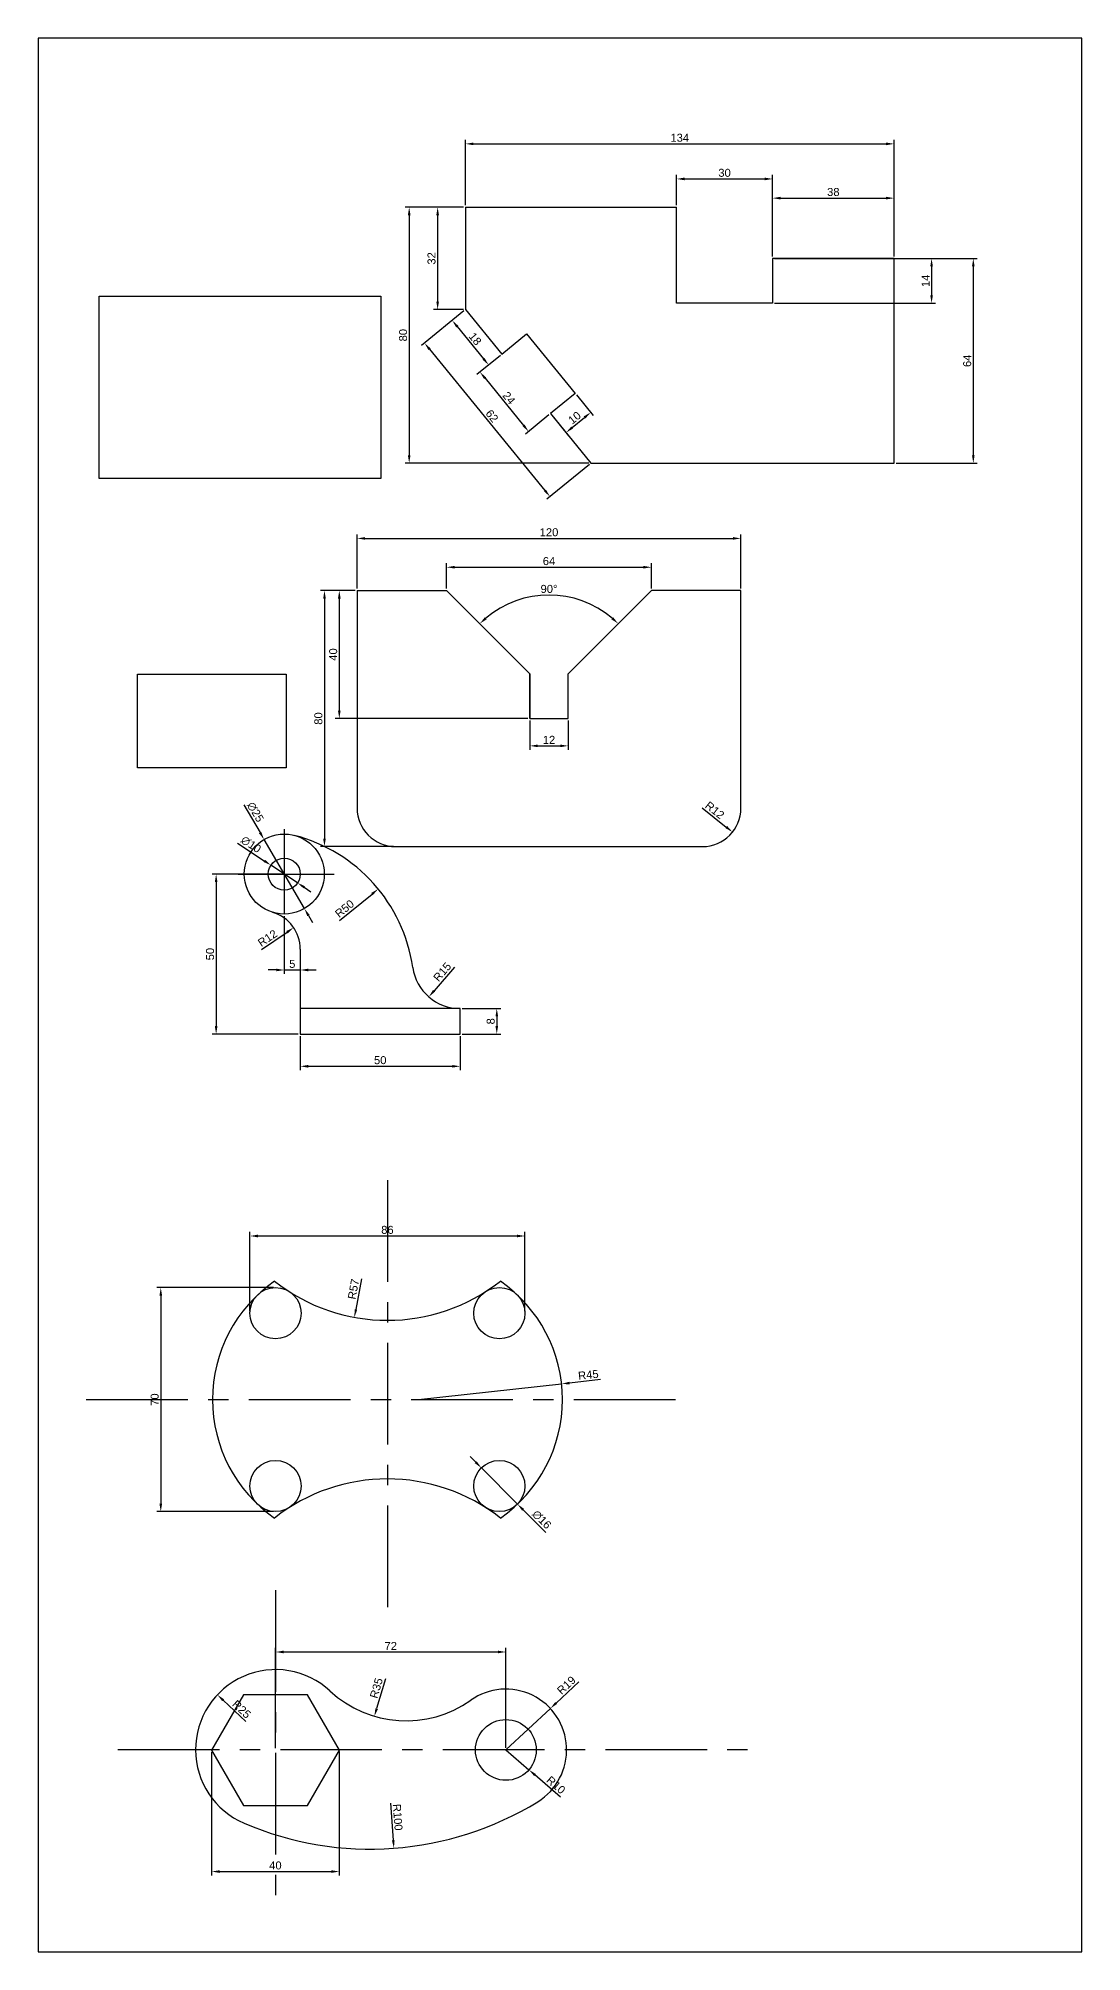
# Model space of a CAD drawing. Header units: millimetres. Extents: x -11 to 1152, y -49 to 996.
# Drawn here: x -11 to 315, y -15 to 582 of the extents above; entities that cross this region are included whole.
import ezdxf

# ---------------------------------------------------------------- set-up
doc = ezdxf.new("R2010")
doc.units = ezdxf.units.MM
doc.linetypes.add('CENTER', pattern=[50.8, 31.75, -6.35, 6.35, -6.35])
for name, color, linetype in [('中心线', 1, 'CENTER'), ('尺寸线', 5, 'Continuous'), ('标题栏', 7, 'Continuous')]:
    doc.layers.add(name, color=color, linetype=linetype)
doc.layers.add('可见的轮廓线', color=3, linetype='Continuous', lineweight=30)
doc.styles.get("Standard").update_dxf_attribs({"font": 'arial.ttf'})
doc.dimstyles.new('ISO-25', dxfattribs={"dimtxt": 2.5, "dimasz": 2.5, "dimexe": 1.25, "dimexo": 0.625, "dimtad": 1, "dimdec": 0, "dimtxsty": 'Standard', "dimcen": 2.5, "dimadec": 0, "dimazin": 0, "dimtfac": 1, "dimtdec": 0, "dimtmove": 0, "dimatfit": 3, "dimfxl": 1, "dimarcsym": 0})
picture_1 = doc.add_image_def('image1.jpg', size_in_pixel=(553, 348))
picture_2 = doc.add_image_def('image2.jpg', size_in_pixel=(553, 358))

# ---------------------------------------------------------------- blocks, each defined once
blk = doc.blocks.new('*D1')
at = {"layer": 'Defpoints', "color": 0, "transparency": 16777216}
for p in [(135.27, 78.18), (63.27, 47.49), (135.27, 47.58)]:
    blk.add_point(p, dxfattribs=at)
at = {"layer": '尺寸线', "color": 0, "lineweight": -2, "transparency": 16777216}
for p, q in [((63.27, 48.12), (63.27, 79.43)), ((65.77, 78.18), (132.77, 78.18)), ((135.27, 48.21), (135.27, 79.43))]:
    blk.add_line(p, q, dxfattribs=at)
at = {"layer": '尺寸线', "color": 0, "transparency": 16777216}
for points in [[(65.77, 78.6), (65.77, 77.77), (63.27, 78.18)], [(132.77, 78.6), (132.77, 77.77), (135.27, 78.18)]]:
    blk.add_solid(points, dxfattribs=at)
at = {"layer": '尺寸线', "color": 0, "transparency": 16777216, "insert": (99.27, 80.06), "char_height": 2.5, "attachment_point": 5}
blk.add_mtext('72', dxfattribs=at)
blk = doc.blocks.new('*D2')
at = {"layer": 'Defpoints', "color": 0, "transparency": 16777216}
for p in [(45.07, 64.81), (63.27, 47.67)]:
    blk.add_point(p, dxfattribs=at)
at = {"layer": '尺寸线', "color": 0, "lineweight": -2, "transparency": 16777216}
blk.add_line((53.99, 56.42), (46.89, 63.09), dxfattribs=at)
at = {"layer": '尺寸线', "color": 0, "transparency": 16777216}
blk.add_solid([(47.18, 63.4), (46.61, 62.79), (45.07, 64.81)], dxfattribs=at)
at = {"layer": '尺寸线', "color": 0, "transparency": 16777216, "insert": (52.65, 60.28), "char_height": 2.5, "attachment_point": 5, "rotation": 316.71488}
blk.add_mtext('R25', dxfattribs=at)
blk = doc.blocks.new('*D3')
at = {"layer": 'Defpoints', "color": 0, "transparency": 16777216}
for p in [(92.86, 116.59), (100.25, 16.86)]:
    blk.add_point(p, dxfattribs=at)
at = {"layer": '尺寸线', "color": 0, "lineweight": -2, "transparency": 16777216}
blk.add_line((99.2, 30.98), (100.06, 19.35), dxfattribs=at)
at = {"layer": '尺寸线', "color": 0, "transparency": 16777216}
blk.add_solid([(100.48, 19.38), (99.65, 19.32), (100.25, 16.86)], dxfattribs=at)
at = {"layer": '尺寸线', "color": 0, "transparency": 16777216, "insert": (101.44, 26.55), "char_height": 2.5, "attachment_point": 5, "rotation": 274.23986}
blk.add_mtext('R100', dxfattribs=at)
blk = doc.blocks.new('*D4')
at = {"layer": 'Defpoints', "color": 0, "transparency": 16777216}
for p in [(104.08, 91.66), (94.16, 58.09)]:
    blk.add_point(p, dxfattribs=at)
at = {"layer": '尺寸线', "color": 0, "lineweight": -2, "transparency": 16777216}
blk.add_line((97.63, 69.83), (94.87, 60.49), dxfattribs=at)
at = {"layer": '尺寸线', "color": 0, "transparency": 16777216}
blk.add_solid([(94.47, 60.61), (95.27, 60.37), (94.16, 58.09)], dxfattribs=at)
at = {"layer": '尺寸线', "color": 0, "transparency": 16777216, "insert": (94.78, 66.9), "char_height": 2.5, "attachment_point": 5, "rotation": 73.54928}
blk.add_mtext('R35', dxfattribs=at)
blk = doc.blocks.new('*D5')
at = {"layer": 'Defpoints', "color": 0, "transparency": 16777216}
for p in [(149.17, 60.54), (135.27, 47.58)]:
    blk.add_point(p, dxfattribs=at)
at = {"layer": '尺寸线', "color": 0, "lineweight": -2, "transparency": 16777216}
for p, q in [((158.11, 68.88), (151, 62.24)), ((135.27, 47.58), (149.17, 60.54))]:
    blk.add_line(p, q, dxfattribs=at)
at = {"layer": '尺寸线', "color": 0, "transparency": 16777216}
blk.add_solid([(150.71, 62.55), (151.28, 61.94), (149.17, 60.54)], dxfattribs=at)
at = {"layer": '尺寸线', "color": 0, "transparency": 16777216, "insert": (154.17, 67.8), "char_height": 2.5, "attachment_point": 5, "rotation": 42.99438}
blk.add_mtext('R19', dxfattribs=at)
blk = doc.blocks.new('*D6')
at = {"layer": 'Defpoints', "color": 0, "transparency": 16777216}
for p in [(135.27, 47.58), (142.47, 41.38)]:
    blk.add_point(p, dxfattribs=at)
at = {"layer": '尺寸线', "color": 0, "lineweight": -2, "transparency": 16777216}
for p, q in [((135.27, 47.58), (142.47, 41.38)), ((152.39, 32.82), (144.36, 39.75))]:
    blk.add_line(p, q, dxfattribs=at)
at = {"layer": '尺寸线', "color": 0, "transparency": 16777216}
blk.add_solid([(144.63, 40.06), (144.09, 39.43), (142.47, 41.38)], dxfattribs=at)
at = {"layer": '尺寸线', "color": 0, "transparency": 16777216, "insert": (150.9, 36.61), "char_height": 2.5, "attachment_point": 5, "rotation": 319.23127}
blk.add_mtext('R10', dxfattribs=at)
blk = doc.blocks.new('*D7')
at = {"layer": 'Defpoints', "color": 0, "transparency": 16777216}
for p in [(43.27, 47.49), (83.17, 47.67), (83.17, 9.57)]:
    blk.add_point(p, dxfattribs=at)
at = {"layer": '尺寸线', "color": 0, "lineweight": -2, "transparency": 16777216}
for p, q in [((43.27, 46.87), (43.27, 8.32)), ((83.17, 47.04), (83.17, 8.32)), ((45.77, 9.57), (80.67, 9.57))]:
    blk.add_line(p, q, dxfattribs=at)
at = {"layer": '尺寸线', "color": 0, "transparency": 16777216}
for points in [[(45.77, 9.99), (45.77, 9.15), (43.27, 9.57)], [(80.67, 9.99), (80.67, 9.15), (83.17, 9.57)]]:
    blk.add_solid(points, dxfattribs=at)
at = {"layer": '尺寸线', "color": 0, "transparency": 16777216, "insert": (63.22, 11.47), "char_height": 2.5, "attachment_point": 5}
blk.add_mtext('40', dxfattribs=at)
blk = doc.blocks.new('*D8')
at = {"layer": 'Defpoints', "color": 0, "transparency": 16777216}
for p in [(141.24, 208.17), (55.24, 184.05), (141.24, 184.05)]:
    blk.add_point(p, dxfattribs=at)
at = {"layer": '尺寸线', "color": 0, "lineweight": -2, "transparency": 16777216}
for p, q in [((55.24, 184.67), (55.24, 209.42)), ((141.24, 184.67), (141.24, 209.42)), ((57.74, 208.17), (138.74, 208.17))]:
    blk.add_line(p, q, dxfattribs=at)
at = {"layer": '尺寸线', "color": 0, "transparency": 16777216}
for points in [[(57.74, 208.59), (57.74, 207.75), (55.24, 208.17)], [(138.74, 208.59), (138.74, 207.75), (141.24, 208.17)]]:
    blk.add_solid(points, dxfattribs=at)
at = {"layer": '尺寸线', "color": 0, "transparency": 16777216, "insert": (98.24, 210.07), "char_height": 2.5, "attachment_point": 5}
blk.add_mtext('86', dxfattribs=at)
blk = doc.blocks.new('*D9')
at = {"layer": 'Defpoints', "color": 0, "transparency": 16777216}
for p in [(63.24, 192.05), (27.38, 122.05), (63.24, 122.05)]:
    blk.add_point(p, dxfattribs=at)
at = {"layer": '尺寸线', "color": 0, "lineweight": -2, "transparency": 16777216}
for p, q in [((62.62, 192.05), (26.13, 192.05)), ((27.38, 189.55), (27.38, 124.55)), ((62.62, 122.05), (26.13, 122.05))]:
    blk.add_line(p, q, dxfattribs=at)
at = {"layer": '尺寸线', "color": 0, "transparency": 16777216}
for points in [[(26.97, 189.55), (27.8, 189.55), (27.38, 192.05)], [(26.97, 124.55), (27.8, 124.55), (27.38, 122.05)]]:
    blk.add_solid(points, dxfattribs=at)
at = {"layer": '尺寸线', "color": 0, "transparency": 16777216, "insert": (25.48, 157.05), "char_height": 2.5, "attachment_point": 5, "rotation": 90}
blk.add_mtext('70', dxfattribs=at)
blk = doc.blocks.new('*D10')
at = {"layer": 'Defpoints', "color": 0, "transparency": 16777216}
for p in [(127.6, 135.71), (138.89, 124.38)]:
    blk.add_point(p, dxfattribs=at)
at = {"layer": '尺寸线', "color": 0, "lineweight": -2, "transparency": 16777216}
for p, q in [((125.83, 137.49), (124.07, 139.26)), ((127.6, 135.71), (138.89, 124.38)), ((147.75, 115.49), (140.65, 122.61))]:
    blk.add_line(p, q, dxfattribs=at)
at = {"layer": '尺寸线', "color": 0, "transparency": 16777216}
for points in [[(126.13, 137.78), (125.54, 137.19), (127.6, 135.71)], [(140.95, 122.9), (140.36, 122.31), (138.89, 124.38)]]:
    blk.add_solid(points, dxfattribs=at)
at = {"layer": '尺寸线', "color": 0, "transparency": 16777216, "insert": (146.48, 119.55), "char_height": 2.5, "attachment_point": 5, "rotation": 314.88615}
blk.add_mtext('∅16', dxfattribs=at)
blk = doc.blocks.new('*D11')
at = {"layer": 'Defpoints', "color": 0, "transparency": 16777216}
for p in [(152.68, 161.95), (107.95, 157.05)]:
    blk.add_point(p, dxfattribs=at)
at = {"layer": '尺寸线', "color": 0, "lineweight": -2, "transparency": 16777216}
for p, q in [((107.95, 157.05), (152.68, 161.95)), ((164.85, 163.29), (155.16, 162.23))]:
    blk.add_line(p, q, dxfattribs=at)
at = {"layer": '尺寸线', "color": 0, "transparency": 16777216}
blk.add_solid([(155.12, 162.64), (155.21, 161.81), (152.68, 161.95)], dxfattribs=at)
at = {"layer": '尺寸线', "color": 0, "transparency": 16777216, "insert": (161.04, 164.78), "char_height": 2.5, "attachment_point": 5, "rotation": 6.25996}
blk.add_mtext('R45', dxfattribs=at)
blk = doc.blocks.new('*D12')
at = {"layer": 'Defpoints', "color": 0, "transparency": 16777216}
for p in [(98.24, 238.82), (87.92, 182.76)]:
    blk.add_point(p, dxfattribs=at)
at = {"layer": '尺寸线', "color": 0, "lineweight": -2, "transparency": 16777216}
blk.add_line((90.14, 194.78), (88.38, 185.22), dxfattribs=at)
at = {"layer": '尺寸线', "color": 0, "transparency": 16777216}
blk.add_solid([(87.97, 185.29), (88.79, 185.14), (87.92, 182.76)], dxfattribs=at)
at = {"layer": '尺寸线', "color": 0, "transparency": 16777216, "insert": (87.62, 191.57), "char_height": 2.5, "attachment_point": 5, "rotation": 79.56706}
blk.add_mtext('R57', dxfattribs=at)
blk = doc.blocks.new('*D13')
at = {"layer": 'Defpoints', "color": 0, "transparency": 16777216}
for p in [(65.99, 321.26), (44.69, 271.26), (70.99, 271.26)]:
    blk.add_point(p, dxfattribs=at)
at = {"layer": '尺寸线', "color": 0, "lineweight": -2, "transparency": 16777216}
for p, q in [((65.36, 321.26), (43.44, 321.26)), ((44.69, 318.76), (44.69, 273.76)), ((70.36, 271.26), (43.44, 271.26))]:
    blk.add_line(p, q, dxfattribs=at)
at = {"layer": '尺寸线', "color": 0, "transparency": 16777216}
for points in [[(44.28, 318.76), (45.11, 318.76), (44.69, 321.26)], [(44.28, 273.76), (45.11, 273.76), (44.69, 271.26)]]:
    blk.add_solid(points, dxfattribs=at)
at = {"layer": '尺寸线', "color": 0, "transparency": 16777216, "insert": (42.79, 296.26), "char_height": 2.5, "attachment_point": 5, "rotation": 90}
blk.add_mtext('50', dxfattribs=at)
blk = doc.blocks.new('*D14')
at = {"layer": 'Defpoints', "color": 0, "transparency": 16777216}
for p in [(70.99, 271.26), (120.99, 271.26), (120.99, 261.2)]:
    blk.add_point(p, dxfattribs=at)
at = {"layer": '尺寸线', "color": 0, "lineweight": -2, "transparency": 16777216}
for p, q in [((70.99, 270.64), (70.99, 259.95)), ((120.99, 270.64), (120.99, 259.95)), ((73.49, 261.2), (118.49, 261.2))]:
    blk.add_line(p, q, dxfattribs=at)
at = {"layer": '尺寸线', "color": 0, "transparency": 16777216}
for points in [[(73.49, 261.61), (73.49, 260.78), (70.99, 261.2)], [(118.49, 261.61), (118.49, 260.78), (120.99, 261.2)]]:
    blk.add_solid(points, dxfattribs=at)
at = {"layer": '尺寸线', "color": 0, "transparency": 16777216, "insert": (95.99, 263.1), "char_height": 2.5, "attachment_point": 5}
blk.add_mtext('50', dxfattribs=at)
blk = doc.blocks.new('*D15')
at = {"layer": 'Defpoints', "color": 0, "transparency": 16777216}
for p in [(120.99, 279.26), (120.99, 271.26), (132.42, 271.26)]:
    blk.add_point(p, dxfattribs=at)
at = {"layer": '尺寸线', "color": 0, "lineweight": -2, "transparency": 16777216}
for p, q in [((121.61, 279.26), (133.67, 279.26)), ((132.42, 276.76), (132.42, 273.76)), ((121.61, 271.26), (133.67, 271.26))]:
    blk.add_line(p, q, dxfattribs=at)
at = {"layer": '尺寸线', "color": 0, "transparency": 16777216}
for points in [[(132.01, 276.76), (132.84, 276.76), (132.42, 279.26)], [(132.01, 273.76), (132.84, 273.76), (132.42, 271.26)]]:
    blk.add_solid(points, dxfattribs=at)
at = {"layer": '尺寸线', "color": 0, "transparency": 16777216, "insert": (130.52, 275.26), "char_height": 2.5, "attachment_point": 5, "rotation": 90}
blk.add_mtext('8', dxfattribs=at)
blk = doc.blocks.new('*D16')
at = {"layer": 'Defpoints', "color": 0, "transparency": 16777216}
for p in [(61.82, 324.02), (70.16, 318.51)]:
    blk.add_point(p, dxfattribs=at)
at = {"layer": '尺寸线', "color": 0, "lineweight": -2, "transparency": 16777216}
for p, q in [((51.36, 330.95), (59.74, 325.4)), ((70.16, 318.51), (61.82, 324.02)), ((72.24, 317.13), (74.33, 315.75))]:
    blk.add_line(p, q, dxfattribs=at)
at = {"layer": '尺寸线', "color": 0, "transparency": 16777216}
for points in [[(59.97, 325.75), (59.51, 325.06), (61.82, 324.02)], [(72.47, 317.47), (72.01, 316.78), (70.16, 318.51)]]:
    blk.add_solid(points, dxfattribs=at)
at = {"layer": '尺寸线', "color": 0, "transparency": 16777216, "insert": (55.59, 330.51), "char_height": 2.5, "attachment_point": 5, "rotation": 326.50542}
blk.add_mtext('∅10', dxfattribs=at)
blk = doc.blocks.new('*D17')
at = {"layer": 'Defpoints', "color": 0, "transparency": 16777216}
for p in [(59.69, 332.06), (72.29, 310.47)]:
    blk.add_point(p, dxfattribs=at)
at = {"layer": '尺寸线', "color": 0, "lineweight": -2, "transparency": 16777216}
for p, q in [((53.35, 342.92), (58.43, 334.22)), ((72.29, 310.47), (59.69, 332.06)), ((73.55, 308.31), (74.81, 306.15))]:
    blk.add_line(p, q, dxfattribs=at)
at = {"layer": '尺寸线', "color": 0, "transparency": 16777216}
for points in [[(58.79, 334.43), (58.07, 334.01), (59.69, 332.06)], [(73.91, 308.52), (73.19, 308.1), (72.29, 310.47)]]:
    blk.add_solid(points, dxfattribs=at)
at = {"layer": '尺寸线', "color": 0, "transparency": 16777216, "insert": (56.96, 340.64), "char_height": 2.5, "attachment_point": 5, "rotation": 300.27693}
blk.add_mtext('∅25', dxfattribs=at)
blk = doc.blocks.new('*D18')
at = {"layer": 'Defpoints', "color": 0, "transparency": 16777216}
for p in [(95.35, 316.61), (56.66, 284.94)]:
    blk.add_point(p, dxfattribs=at)
at = {"layer": '尺寸线', "color": 0, "lineweight": -2, "transparency": 16777216}
blk.add_line((83.25, 306.71), (93.42, 315.03), dxfattribs=at)
at = {"layer": '尺寸线', "color": 0, "transparency": 16777216}
blk.add_solid([(93.16, 315.35), (93.68, 314.71), (95.35, 316.61)], dxfattribs=at)
at = {"layer": '尺寸线', "color": 0, "transparency": 16777216, "insert": (84.84, 310.46), "char_height": 2.5, "attachment_point": 5, "rotation": 39.29829}
blk.add_mtext('R50', dxfattribs=at)
blk = doc.blocks.new('*D19')
at = {"layer": 'Defpoints', "color": 0, "transparency": 16777216}
for p in [(120.99, 294.26), (111.19, 282.91)]:
    blk.add_point(p, dxfattribs=at)
at = {"layer": '尺寸线', "color": 0, "lineweight": -2, "transparency": 16777216}
blk.add_line((119.19, 292.18), (112.82, 284.8), dxfattribs=at)
at = {"layer": '尺寸线', "color": 0, "transparency": 16777216}
blk.add_solid([(112.51, 285.08), (113.14, 284.53), (111.19, 282.91)], dxfattribs=at)
at = {"layer": '尺寸线', "color": 0, "transparency": 16777216, "insert": (115.38, 290.68), "char_height": 2.5, "attachment_point": 5, "rotation": 49.19041}
blk.add_mtext('R15', dxfattribs=at)
blk = doc.blocks.new('*D20')
at = {"layer": 'Defpoints', "color": 0, "transparency": 16777216}
for p in [(68.92, 304.52), (58.99, 297.79)]:
    blk.add_point(p, dxfattribs=at)
at = {"layer": '尺寸线', "color": 0, "lineweight": -2, "transparency": 16777216}
blk.add_line((58.83, 297.67), (66.85, 303.12), dxfattribs=at)
at = {"layer": '尺寸线', "color": 0, "transparency": 16777216}
blk.add_solid([(66.62, 303.46), (67.09, 302.77), (68.92, 304.52)], dxfattribs=at)
at = {"layer": '尺寸线', "color": 0, "transparency": 16777216, "insert": (60.75, 301.25), "char_height": 2.5, "attachment_point": 5, "rotation": 34.15236}
blk.add_mtext('R12', dxfattribs=at)
blk = doc.blocks.new('*D21')
at = {"layer": 'Defpoints', "color": 0, "transparency": 16777216}
for p in [(65.99, 308.76), (70.99, 297.79), (70.99, 291.29)]:
    blk.add_point(p, dxfattribs=at)
at = {"layer": '尺寸线', "color": 0, "lineweight": -2, "transparency": 16777216}
for p, q in [((65.99, 308.14), (65.99, 290.04)), ((70.99, 297.16), (70.99, 290.04)), ((63.49, 291.29), (60.99, 291.29)), ((65.99, 291.29), (70.99, 291.29)), ((73.49, 291.29), (75.99, 291.29))]:
    blk.add_line(p, q, dxfattribs=at)
at = {"layer": '尺寸线', "color": 0, "transparency": 16777216}
for points in [[(63.49, 291.71), (63.49, 290.88), (65.99, 291.29)], [(73.49, 291.71), (73.49, 290.88), (70.99, 291.29)]]:
    blk.add_solid(points, dxfattribs=at)
at = {"layer": '尺寸线', "color": 0, "transparency": 16777216, "insert": (68.49, 293.19), "char_height": 2.5, "attachment_point": 5}
blk.add_mtext('5', dxfattribs=at)
blk = doc.blocks.new('*D22')
at = {"layer": 'Defpoints', "color": 0, "transparency": 16777216}
for p in [(208.75, 426.15), (88.75, 409.87), (208.75, 409.87)]:
    blk.add_point(p, dxfattribs=at)
at = {"layer": '尺寸线', "color": 0, "lineweight": -2, "transparency": 16777216}
for p, q in [((88.75, 410.49), (88.75, 427.4)), ((91.25, 426.15), (206.25, 426.15)), ((208.75, 410.49), (208.75, 427.4))]:
    blk.add_line(p, q, dxfattribs=at)
at = {"layer": '尺寸线', "color": 0, "transparency": 16777216}
for points in [[(91.25, 426.57), (91.25, 425.74), (88.75, 426.15)], [(206.25, 426.57), (206.25, 425.74), (208.75, 426.15)]]:
    blk.add_solid(points, dxfattribs=at)
at = {"layer": '尺寸线', "color": 0, "transparency": 16777216, "insert": (148.75, 428.06), "char_height": 2.5, "attachment_point": 5}
blk.add_mtext('120', dxfattribs=at)
blk = doc.blocks.new('*D23')
at = {"layer": 'Defpoints', "color": 0, "transparency": 16777216}
for p in [(180.75, 417.14), (116.75, 409.87), (180.75, 409.87)]:
    blk.add_point(p, dxfattribs=at)
at = {"layer": '尺寸线', "color": 0, "lineweight": -2, "transparency": 16777216}
for p, q in [((116.75, 410.49), (116.75, 418.39)), ((119.25, 417.14), (178.25, 417.14)), ((180.75, 410.49), (180.75, 418.39))]:
    blk.add_line(p, q, dxfattribs=at)
at = {"layer": '尺寸线', "color": 0, "transparency": 16777216}
for points in [[(119.25, 417.56), (119.25, 416.73), (116.75, 417.14)], [(178.25, 417.56), (178.25, 416.73), (180.75, 417.14)]]:
    blk.add_solid(points, dxfattribs=at)
at = {"layer": '尺寸线', "color": 0, "transparency": 16777216, "insert": (148.75, 419.05), "char_height": 2.5, "attachment_point": 5}
blk.add_mtext('64', dxfattribs=at)
blk = doc.blocks.new('*D24')
at = {"layer": 'Defpoints', "color": 0, "transparency": 16777216}
for p in [(116.75, 409.87), (156.67, 407.42), (180.75, 409.87), (142.75, 383.87), (154.75, 383.87)]:
    blk.add_point(p, dxfattribs=at)
at = {"layer": '尺寸线', "color": 0, "lineweight": -2, "transparency": 16777216}
blk.add_arc((148.75, 377.87), 30.59, 49.68337, 130.31663, dxfattribs=at)
at = {"layer": '尺寸线', "color": 0, "transparency": 16777216}
for points in [[(129.24, 400.89), (128.67, 401.5), (127.12, 399.5)], [(168.82, 401.5), (168.26, 400.89), (170.38, 399.5)]]:
    blk.add_solid(points, dxfattribs=at)
at = {"layer": '尺寸线', "color": 0, "transparency": 16777216, "insert": (148.75, 410.36), "char_height": 2.5, "attachment_point": 5}
blk.add_mtext('90°', dxfattribs=at)
blk = doc.blocks.new('*D25')
at = {"layer": 'Defpoints', "color": 0, "transparency": 16777216}
for p in [(142.75, 369.87), (154.75, 369.87), (154.75, 361.33)]:
    blk.add_point(p, dxfattribs=at)
at = {"layer": '尺寸线', "color": 0, "lineweight": -2, "transparency": 16777216}
for p, q in [((142.75, 369.24), (142.75, 360.08)), ((154.75, 369.24), (154.75, 360.08)), ((145.25, 361.33), (152.25, 361.33))]:
    blk.add_line(p, q, dxfattribs=at)
at = {"layer": '尺寸线', "color": 0, "transparency": 16777216}
for points in [[(145.25, 361.74), (145.25, 360.91), (142.75, 361.33)], [(152.25, 361.74), (152.25, 360.91), (154.75, 361.33)]]:
    blk.add_solid(points, dxfattribs=at)
at = {"layer": '尺寸线', "color": 0, "transparency": 16777216, "insert": (148.75, 363.21), "char_height": 2.5, "attachment_point": 5}
blk.add_mtext('12', dxfattribs=at)
blk = doc.blocks.new('*D26')
at = {"layer": 'Defpoints', "color": 0, "transparency": 16777216}
for p in [(88.75, 409.87), (83.2, 369.87), (142.75, 369.87)]:
    blk.add_point(p, dxfattribs=at)
at = {"layer": '尺寸线', "color": 0, "lineweight": -2, "transparency": 16777216}
for p, q in [((88.12, 409.87), (81.95, 409.87)), ((83.2, 407.37), (83.2, 372.37)), ((142.12, 369.87), (81.95, 369.87))]:
    blk.add_line(p, q, dxfattribs=at)
at = {"layer": '尺寸线', "color": 0, "transparency": 16777216}
for points in [[(82.78, 407.37), (83.61, 407.37), (83.2, 409.87)], [(82.78, 372.37), (83.61, 372.37), (83.2, 369.87)]]:
    blk.add_solid(points, dxfattribs=at)
at = {"layer": '尺寸线', "color": 0, "transparency": 16777216, "insert": (81.29, 389.87), "char_height": 2.5, "attachment_point": 5, "rotation": 90}
blk.add_mtext('40', dxfattribs=at)
blk = doc.blocks.new('*D27')
at = {"layer": 'Defpoints', "color": 0, "transparency": 16777216}
for p in [(88.75, 409.87), (78.56, 329.87), (100.75, 329.87)]:
    blk.add_point(p, dxfattribs=at)
at = {"layer": '尺寸线', "color": 0, "lineweight": -2, "transparency": 16777216}
for p, q in [((88.12, 409.87), (77.31, 409.87)), ((78.56, 407.37), (78.56, 332.37)), ((100.12, 329.87), (77.31, 329.87))]:
    blk.add_line(p, q, dxfattribs=at)
at = {"layer": '尺寸线', "color": 0, "transparency": 16777216}
for points in [[(78.15, 407.37), (78.98, 407.37), (78.56, 409.87)], [(78.15, 332.37), (78.98, 332.37), (78.56, 329.87)]]:
    blk.add_solid(points, dxfattribs=at)
at = {"layer": '尺寸线', "color": 0, "transparency": 16777216, "insert": (76.66, 369.87), "char_height": 2.5, "attachment_point": 5, "rotation": 90}
blk.add_mtext('80', dxfattribs=at)
blk = doc.blocks.new('*D28')
at = {"layer": 'Defpoints', "color": 0, "transparency": 16777216}
for p in [(196.75, 341.87), (206.13, 334.39)]:
    blk.add_point(p, dxfattribs=at)
at = {"layer": '尺寸线', "color": 0, "lineweight": -2, "transparency": 16777216}
blk.add_line((196.59, 341.99), (204.18, 335.95), dxfattribs=at)
at = {"layer": '尺寸线', "color": 0, "transparency": 16777216}
blk.add_solid([(204.44, 336.27), (203.92, 335.62), (206.13, 334.39)], dxfattribs=at)
at = {"layer": '尺寸线', "color": 0, "transparency": 16777216, "insert": (200.58, 341.22), "char_height": 2.5, "attachment_point": 5, "rotation": 321.43714}
blk.add_mtext('R12', dxfattribs=at)
blk = doc.blocks.new('*D29')
at = {"layer": 'Defpoints', "color": 0, "transparency": 16777216}
for p in [(256.63, 549.44), (122.63, 529.65), (256.63, 513.65)]:
    blk.add_point(p, dxfattribs=at)
at = {"layer": '尺寸线', "color": 0, "lineweight": -2, "transparency": 16777216}
for p, q in [((122.63, 530.28), (122.63, 550.69)), ((256.63, 514.28), (256.63, 550.69)), ((125.13, 549.44), (254.13, 549.44))]:
    blk.add_line(p, q, dxfattribs=at)
at = {"layer": '尺寸线', "color": 0, "transparency": 16777216}
for points in [[(125.13, 549.86), (125.13, 549.02), (122.63, 549.44)], [(254.13, 549.86), (254.13, 549.02), (256.63, 549.44)]]:
    blk.add_solid(points, dxfattribs=at)
at = {"layer": '尺寸线', "color": 0, "transparency": 16777216, "insert": (189.63, 551.34), "char_height": 2.5, "attachment_point": 5}
blk.add_mtext('134', dxfattribs=at)
blk = doc.blocks.new('*D30')
at = {"layer": 'Defpoints', "color": 0, "transparency": 16777216}
for p in [(218.63, 538.48), (188.63, 529.65), (218.63, 513.65)]:
    blk.add_point(p, dxfattribs=at)
at = {"layer": '尺寸线', "color": 0, "lineweight": -2, "transparency": 16777216}
for p, q in [((188.63, 530.28), (188.63, 539.73)), ((191.13, 538.48), (216.13, 538.48)), ((218.63, 514.28), (218.63, 539.73))]:
    blk.add_line(p, q, dxfattribs=at)
at = {"layer": '尺寸线', "color": 0, "transparency": 16777216}
for points in [[(191.13, 538.9), (191.13, 538.06), (188.63, 538.48)], [(216.13, 538.9), (216.13, 538.06), (218.63, 538.48)]]:
    blk.add_solid(points, dxfattribs=at)
at = {"layer": '尺寸线', "color": 0, "transparency": 16777216, "insert": (203.63, 540.38), "char_height": 2.5, "attachment_point": 5}
blk.add_mtext('30', dxfattribs=at)
blk = doc.blocks.new('*D31')
at = {"layer": 'Defpoints', "color": 0, "transparency": 16777216}
for p in [(256.63, 532.48), (218.63, 513.65), (256.63, 513.65)]:
    blk.add_point(p, dxfattribs=at)
at = {"layer": '尺寸线', "color": 0, "lineweight": -2, "transparency": 16777216}
for p, q in [((218.63, 514.28), (218.63, 533.73)), ((221.13, 532.48), (254.13, 532.48)), ((256.63, 514.28), (256.63, 533.73))]:
    blk.add_line(p, q, dxfattribs=at)
at = {"layer": '尺寸线', "color": 0, "transparency": 16777216}
for points in [[(221.13, 532.9), (221.13, 532.07), (218.63, 532.48)], [(254.13, 532.9), (254.13, 532.07), (256.63, 532.48)]]:
    blk.add_solid(points, dxfattribs=at)
at = {"layer": '尺寸线', "color": 0, "transparency": 16777216, "insert": (237.63, 534.39), "char_height": 2.5, "attachment_point": 5}
blk.add_mtext('38', dxfattribs=at)
blk = doc.blocks.new('*D32')
at = {"layer": 'Defpoints', "color": 0, "transparency": 16777216}
for p in [(122.63, 529.65), (113.94, 497.65), (122.63, 497.65)]:
    blk.add_point(p, dxfattribs=at)
at = {"layer": '尺寸线', "color": 0, "lineweight": -2, "transparency": 16777216}
for p, q in [((122, 529.65), (112.69, 529.65)), ((113.94, 527.15), (113.94, 500.15)), ((122, 497.65), (112.69, 497.65))]:
    blk.add_line(p, q, dxfattribs=at)
at = {"layer": '尺寸线', "color": 0, "transparency": 16777216}
for points in [[(113.52, 527.15), (114.35, 527.15), (113.94, 529.65)], [(113.52, 500.15), (114.35, 500.15), (113.94, 497.65)]]:
    blk.add_solid(points, dxfattribs=at)
at = {"layer": '尺寸线', "color": 0, "transparency": 16777216, "insert": (112.03, 513.65), "char_height": 2.5, "attachment_point": 5, "rotation": 90}
blk.add_mtext('32', dxfattribs=at)
blk = doc.blocks.new('*D33')
at = {"layer": 'Defpoints', "color": 0, "transparency": 16777216}
for p in [(122.63, 529.65), (105.04, 449.65), (161.87, 449.65)]:
    blk.add_point(p, dxfattribs=at)
at = {"layer": '尺寸线', "color": 0, "lineweight": -2, "transparency": 16777216}
for p, q in [((122, 529.65), (103.79, 529.65)), ((105.04, 527.15), (105.04, 452.15)), ((161.24, 449.65), (103.79, 449.65))]:
    blk.add_line(p, q, dxfattribs=at)
at = {"layer": '尺寸线', "color": 0, "transparency": 16777216}
for points in [[(104.62, 527.15), (105.46, 527.15), (105.04, 529.65)], [(104.62, 452.15), (105.46, 452.15), (105.04, 449.65)]]:
    blk.add_solid(points, dxfattribs=at)
at = {"layer": '尺寸线', "color": 0, "transparency": 16777216, "insert": (103.14, 489.65), "char_height": 2.5, "attachment_point": 5, "rotation": 90}
blk.add_mtext('80', dxfattribs=at)
blk = doc.blocks.new('*D34')
at = {"layer": 'Defpoints', "color": 0, "transparency": 16777216}
for p in [(134.02, 483.72), (149.21, 465.14), (142.37, 459.55)]:
    blk.add_point(p, dxfattribs=at)
at = {"layer": '尺寸线', "color": 0, "lineweight": -2, "transparency": 16777216}
for p, q in [((133.54, 483.32), (126.22, 477.34)), ((128.77, 476.19), (140.79, 461.48)), ((148.73, 464.74), (141.41, 458.76))]:
    blk.add_line(p, q, dxfattribs=at)
at = {"layer": '尺寸线', "color": 0, "transparency": 16777216}
for points in [[(129.09, 476.46), (128.44, 475.93), (127.18, 478.13)], [(141.11, 461.75), (140.47, 461.22), (142.37, 459.55)]]:
    blk.add_solid(points, dxfattribs=at)
at = {"layer": '尺寸线', "color": 0, "transparency": 16777216, "insert": (136.23, 470.03), "char_height": 2.5, "attachment_point": 5, "rotation": 309.26803}
blk.add_mtext('24', dxfattribs=at)
blk = doc.blocks.new('*D35')
at = {"layer": 'Defpoints', "color": 0, "transparency": 16777216}
for p in [(122.63, 497.65), (129.88, 480.33), (134.02, 483.72)]:
    blk.add_point(p, dxfattribs=at)
at = {"layer": '尺寸线', "color": 0, "lineweight": -2, "transparency": 16777216}
for p, q in [((122.14, 497.26), (117.51, 493.48)), ((120.06, 492.33), (128.29, 482.27)), ((133.54, 483.32), (128.91, 479.54))]:
    blk.add_line(p, q, dxfattribs=at)
at = {"layer": '尺寸线', "color": 0, "transparency": 16777216}
for points in [[(120.39, 492.59), (119.74, 492.07), (118.48, 494.27)], [(128.62, 482.53), (127.97, 482), (129.88, 480.33)]]:
    blk.add_solid(points, dxfattribs=at)
at = {"layer": '尺寸线', "color": 0, "transparency": 16777216, "insert": (125.65, 488.5), "char_height": 2.5, "attachment_point": 5, "rotation": 309.26803}
blk.add_mtext('18', dxfattribs=at)
blk = doc.blocks.new('*D36')
at = {"layer": 'Defpoints', "color": 0, "transparency": 16777216}
for p in [(156.95, 471.47), (149.21, 465.14), (161.8, 465.54)]:
    blk.add_point(p, dxfattribs=at)
at = {"layer": '尺寸线', "color": 0, "lineweight": -2, "transparency": 16777216}
for p, q in [((157.35, 470.98), (162.59, 464.57)), ((149.61, 464.65), (154.85, 458.24)), ((155.99, 460.79), (159.87, 463.95))]:
    blk.add_line(p, q, dxfattribs=at)
at = {"layer": '尺寸线', "color": 0, "transparency": 16777216}
for points in [[(155.73, 461.11), (156.26, 460.47), (154.06, 459.21)], [(159.6, 464.28), (160.13, 463.63), (161.8, 465.54)]]:
    blk.add_solid(points, dxfattribs=at)
at = {"layer": '尺寸线', "color": 0, "transparency": 16777216, "insert": (156.73, 463.84), "char_height": 2.5, "attachment_point": 5, "rotation": 39.26803}
blk.add_mtext('10', dxfattribs=at)
blk = doc.blocks.new('*D37')
at = {"layer": 'Defpoints', "color": 0, "transparency": 16777216}
for p in [(122.63, 497.65), (161.87, 449.65), (149.07, 439.19)]:
    blk.add_point(p, dxfattribs=at)
at = {"layer": '尺寸线', "color": 0, "lineweight": -2, "transparency": 16777216}
for p, q in [((122.14, 497.26), (108.86, 486.4)), ((111.41, 485.26), (147.49, 441.13)), ((161.39, 449.26), (148.11, 438.4))]:
    blk.add_line(p, q, dxfattribs=at)
at = {"layer": '尺寸线', "color": 0, "transparency": 16777216}
for points in [[(111.74, 485.52), (111.09, 484.99), (109.83, 487.19)], [(147.81, 441.39), (147.17, 440.87), (149.07, 439.19)]]:
    blk.add_solid(points, dxfattribs=at)
at = {"layer": '尺寸线', "color": 0, "transparency": 16777216, "insert": (130.92, 464.4), "char_height": 2.5, "attachment_point": 5, "rotation": 309.26803}
blk.add_mtext('62', dxfattribs=at)
blk = doc.blocks.new('*D38')
at = {"layer": 'Defpoints', "color": 0, "transparency": 16777216}
for p in [(218.63, 513.65), (218.63, 499.65), (268.35, 499.65)]:
    blk.add_point(p, dxfattribs=at)
at = {"layer": '尺寸线', "color": 0, "lineweight": -2, "transparency": 16777216}
for p, q in [((219.25, 513.65), (269.6, 513.65)), ((268.35, 511.15), (268.35, 502.15)), ((219.25, 499.65), (269.6, 499.65))]:
    blk.add_line(p, q, dxfattribs=at)
at = {"layer": '尺寸线', "color": 0, "transparency": 16777216}
for points in [[(267.93, 511.15), (268.76, 511.15), (268.35, 513.65)], [(267.93, 502.15), (268.76, 502.15), (268.35, 499.65)]]:
    blk.add_solid(points, dxfattribs=at)
at = {"layer": '尺寸线', "color": 0, "transparency": 16777216, "insert": (266.47, 506.65), "char_height": 2.5, "attachment_point": 5, "rotation": 90}
blk.add_mtext('14', dxfattribs=at)
blk = doc.blocks.new('*D39')
at = {"layer": 'Defpoints', "color": 0, "transparency": 16777216}
for p in [(256.63, 513.65), (256.63, 449.65), (281.39, 449.65)]:
    blk.add_point(p, dxfattribs=at)
at = {"layer": '尺寸线', "color": 0, "lineweight": -2, "transparency": 16777216}
for p, q in [((257.25, 513.65), (282.64, 513.65)), ((281.39, 511.15), (281.39, 452.15)), ((257.25, 449.65), (282.64, 449.65))]:
    blk.add_line(p, q, dxfattribs=at)
at = {"layer": '尺寸线', "color": 0, "transparency": 16777216}
for points in [[(280.98, 511.15), (281.81, 511.15), (281.39, 513.65)], [(280.98, 452.15), (281.81, 452.15), (281.39, 449.65)]]:
    blk.add_solid(points, dxfattribs=at)
at = {"layer": '尺寸线', "color": 0, "transparency": 16777216, "insert": (279.49, 481.65), "char_height": 2.5, "attachment_point": 5, "rotation": 90}
blk.add_mtext('64', dxfattribs=at)

msp = doc.modelspace()

# ---------------------------------------------------------------- linework, layer by layer
at = {"layer": '中心线'}
for p, q in [((142.75, 369.87), (142.75, 383.87)), ((154.75, 369.87), (154.75, 383.87)), ((65.99, 335.26), (65.99, 308.76)), ((51.61, 321.26), (81.61, 321.26)), ((65.99, 321.26), (70.99, 321.26)), ((98.24, 225.58), (98.24, 86.45)), ((4.11, 157.05), (191.9, 157.05)), ((63.27, 97.49), (63.27, -2.51)), ((13.99, 47.67), (213.99, 47.67))]:
    msp.add_line(p, q, dxfattribs=at)
at = {"layer": '可见的轮廓线'}
for p, q in [((122.63, 529.65), (122.63, 497.65)), ((122.63, 529.65), (188.63, 529.65)), ((122.63, 529.65), (122.63, 497.65)), ((188.63, 499.65), (188.63, 529.65)), ((256.63, 513.65), (218.63, 513.65)), ((218.63, 513.65), (218.63, 499.65)), ((256.63, 449.65), (256.63, 513.65)), ((122.63, 497.65), (134.02, 483.72)), ((122.63, 497.65), (134.02, 483.72)), ((218.63, 499.65), (188.63, 499.65)), ((134.02, 483.72), (141.76, 490.05)), ((141.76, 490.05), (156.95, 471.47)), ((141.76, 490.05), (156.95, 471.47)), ((156.95, 471.47), (149.21, 465.14)), ((149.21, 465.14), (161.87, 449.65)), ((161.87, 449.65), (256.63, 449.65)), ((88.75, 409.87), (88.75, 341.87)), ((88.75, 409.87), (116.75, 409.87)), ((116.75, 409.87), (142.75, 383.87)), ((154.75, 383.87), (180.75, 409.87)), ((208.75, 409.87), (180.75, 409.87)), ((208.75, 341.87), (208.75, 409.87)), ((142.75, 383.87), (142.75, 369.87)), ((154.75, 369.87), (154.75, 383.87)), ((142.75, 369.87), (154.75, 369.87)), ((142.75, 369.87), (154.75, 369.87)), ((100.75, 329.87), (196.75, 329.87)), ((70.99, 297.79), (70.99, 271.26)), ((120.99, 279.26), (70.99, 279.26)), ((120.99, 271.26), (120.99, 279.26)), ((70.99, 271.26), (120.99, 271.26))]:
    msp.add_line(p, q, dxfattribs=at)
msp.add_lwpolyline([(53.27, 64.82), (43.27, 47.49), (53.27, 30.17), (73.27, 30.17), (83.27, 47.49), (73.27, 64.82)], close=True, dxfattribs=at)
for centre, radius in [((65.99, 321.26), 12.5), ((65.99, 321.26), 5), ((63.24, 184.05), 8), ((133.24, 184.05), 8), ((63.24, 130.05), 8), ((133.24, 130.05), 8), ((135.27, 47.58), 9.5)]:
    msp.add_circle(centre, radius, dxfattribs=at)
for centre, radius, start, end in [((100.75, 341.87), 12, 180, 270), ((196.75, 341.87), 12, 270, 0), ((56.66, 284.94), 50, 8.24488, 75.59637), ((58.99, 297.79), 12, 0, 73.39845), ((120.99, 294.26), 15, 188.24488, 270), ((88.54, 157.05), 45, 124.66114, 235.33886), ((98.24, 238.82), 57, 231.74244, 308.25756), ((107.95, 157.05), 45, 304.66114, 55.33886), ((98.24, 75.27), 57, 51.74244, 128.25756), ((63.27, 47.67), 25, 47.15237, 246.76885), ((104.08, 91.66), 35, 227.15237, 305.29034), ((135.27, 47.58), 19, 301.57839, 125.29034), ((92.86, 116.59), 100, 246.76885, 301.57839)]:
    msp.add_arc(centre, radius, start, end, dxfattribs=at)
at = {"layer": '标题栏'}
msp.add_lwpolyline([(315.29, 582.44), (-10.92, 582.44), (-10.92, -15.48), (315.29, -15.48)], close=True, dxfattribs=at)

# ---------------------------------------------------------------- dimensions: what is measured, and where the dimension line sits
at = {"layer": '尺寸线'}
for base, p1, p2, picture, middle in [((256.63, 549.44), (122.63, 529.65), (256.63, 513.65), '*D29', (189.63, 551.34)), ((218.63, 538.48), (188.63, 529.65), (218.63, 513.65), '*D30', (203.63, 540.38)), ((256.63, 532.48), (218.63, 513.65), (256.63, 513.65), '*D31', (237.63, 534.39)), ((208.75, 426.15), (88.75, 409.87), (208.75, 409.87), '*D22', (148.75, 428.06)), ((180.75, 417.14), (116.75, 409.87), (180.75, 409.87), '*D23', (148.75, 419.05)), ((154.75, 361.33), (142.75, 369.87), (154.75, 369.87), '*D25', (148.75, 363.21)), ((70.99, 291.29), (65.99, 308.76), (70.99, 297.79), '*D21', (68.49, 293.19)), ((120.99, 261.2), (70.99, 271.26), (120.99, 271.26), '*D14', (95.99, 263.1)), ((141.24, 208.17), (55.24, 184.05), (141.24, 184.05), '*D8', (98.24, 210.07)), ((135.27, 78.18), (63.27, 47.49), (135.27, 47.58), '*D1', (99.27, 80.06)), ((83.17, 9.57), (43.27, 47.49), (83.17, 47.67), '*D7', (63.22, 11.47))]:
    dim = msp.add_linear_dim(base=base, p1=p1, p2=p2, dimstyle='ISO-25', dxfattribs=at)
    dim.commit()
    dim.dimension.update_dxf_attribs({"geometry": picture, "text_midpoint": middle})
for base, p1, p2, picture, middle in [((105.04, 449.65), (122.63, 529.65), (161.87, 449.65), '*D33', (103.14, 489.65)), ((113.94, 497.65), (122.63, 529.65), (122.63, 497.65), '*D32', (112.03, 513.65)), ((268.35, 499.65), (218.63, 513.65), (218.63, 499.65), '*D38', (266.47, 506.65)), ((281.39, 449.65), (256.63, 513.65), (256.63, 449.65), '*D39', (279.49, 481.65)), ((78.56, 329.87), (88.75, 409.87), (100.75, 329.87), '*D27', (76.66, 369.87)), ((83.2, 369.87), (88.75, 409.87), (142.75, 369.87), '*D26', (81.29, 389.87)), ((44.69, 271.26), (65.99, 321.26), (70.99, 271.26), '*D13', (42.79, 296.26)), ((132.42, 271.26), (120.99, 279.26), (120.99, 271.26), '*D15', (130.52, 275.26)), ((27.38, 122.05), (63.24, 192.05), (63.24, 122.05), '*D9', (25.48, 157.05))]:
    dim = msp.add_linear_dim(base=base, p1=p1, p2=p2, angle=90, dimstyle='ISO-25', dxfattribs=at)
    dim.commit()
    dim.dimension.update_dxf_attribs({"geometry": picture, "text_midpoint": middle})
for p1, p2, distance, picture, middle in [((122.63, 497.65), (161.87, 449.65), -16.53, '*D37', (130.92, 464.4)), ((122.63, 497.65), (134.02, 483.72), -5.35, '*D35', (125.65, 488.5)), ((134.02, 483.72), (149.21, 465.14), -8.83, '*D34', (136.23, 470.03)), ((149.21, 465.14), (156.95, 471.47), -7.66, '*D36', (156.73, 463.84))]:
    dim = msp.add_aligned_dim(p1=p1, p2=p2, distance=distance, dimstyle='ISO-25', dxfattribs=at)
    dim.commit()
    dim.dimension.update_dxf_attribs({"geometry": picture, "text_midpoint": middle})
dim = msp.add_angular_dim_2l(base=(156.67, 407.42), line1=((154.75, 383.87), (180.75, 409.87)), line2=((116.75, 409.87), (142.75, 383.87)), dimstyle='ISO-25', dxfattribs=at)
dim.commit()
dim.dimension.update_dxf_attribs({"geometry": '*D24', "text_midpoint": (148.75, 410.36)})
for p1, p2, picture, middle in [((72.29, 310.47), (59.69, 332.06), '*D17', (56.96, 340.64)), ((70.16, 318.51), (61.82, 324.02), '*D16', (55.59, 330.51)), ((127.6, 135.71), (138.89, 124.38), '*D10', (146.48, 119.55))]:
    dim = msp.add_diameter_dim_2p(p1=p1, p2=p2, dimstyle='ISO-25', dxfattribs=at)
    dim.commit()
    dim.dimension.update_dxf_attribs({"geometry": picture, "text_midpoint": middle})
for center, mpoint, picture, middle in [((196.75, 341.87), (206.13, 334.39), '*D28', (199.41, 339.75)), ((56.66, 284.94), (95.35, 316.61), '*D18', (86.05, 308.99)), ((58.99, 297.79), (68.92, 304.52), '*D20', (61.8, 299.7)), ((120.99, 294.26), (111.19, 282.91), '*D19', (116.82, 289.44)), ((98.24, 238.82), (87.92, 182.76), '*D12', (89.48, 191.23)), ((92.86, 116.59), (100.25, 16.86), '*D3', (99.54, 26.41)), ((104.08, 91.66), (94.16, 58.09), '*D4', (96.61, 66.36)), ((63.27, 47.67), (45.07, 64.81), '*D2', (51.35, 58.9)), ((135.27, 47.58), (142.47, 41.38), '*D6', (149.66, 35.17))]:
    dim = msp.add_radius_dim(center=center, mpoint=mpoint, dimstyle='ISO-25', dxfattribs=at)
    dim.commit()
    dim.dimension.update_dxf_attribs({"geometry": picture, "text_midpoint": middle, "dimtype": 164})
for center, mpoint, picture, middle in [((107.95, 157.05), (152.68, 161.95), '*D11', (161.04, 164.78)), ((135.27, 47.58), (149.17, 60.54), '*D5', (154.17, 67.8))]:
    dim = msp.add_radius_dim(center=center, mpoint=mpoint, dimstyle='ISO-25', dxfattribs=at)
    dim.commit()
    dim.dimension.update_dxf_attribs({"geometry": picture, "text_midpoint": middle})

# ---------------------------------------------------------------- pictures from other files: only their frames are drawn
at = {"layer": '可见的轮廓线'}
image = msp.add_image(picture_1, insert=(20.08, 354.48), size_in_units=(46.54, 29.29), dxfattribs=at)
image.dxf.flags = 7
at = {"layer": '尺寸线'}
image = msp.add_image(picture_2, insert=(8.16, 444.88), size_in_units=(88.06, 57.01), dxfattribs=at)
image.dxf.flags = 7

doc.saveas('drawing.dxf')
